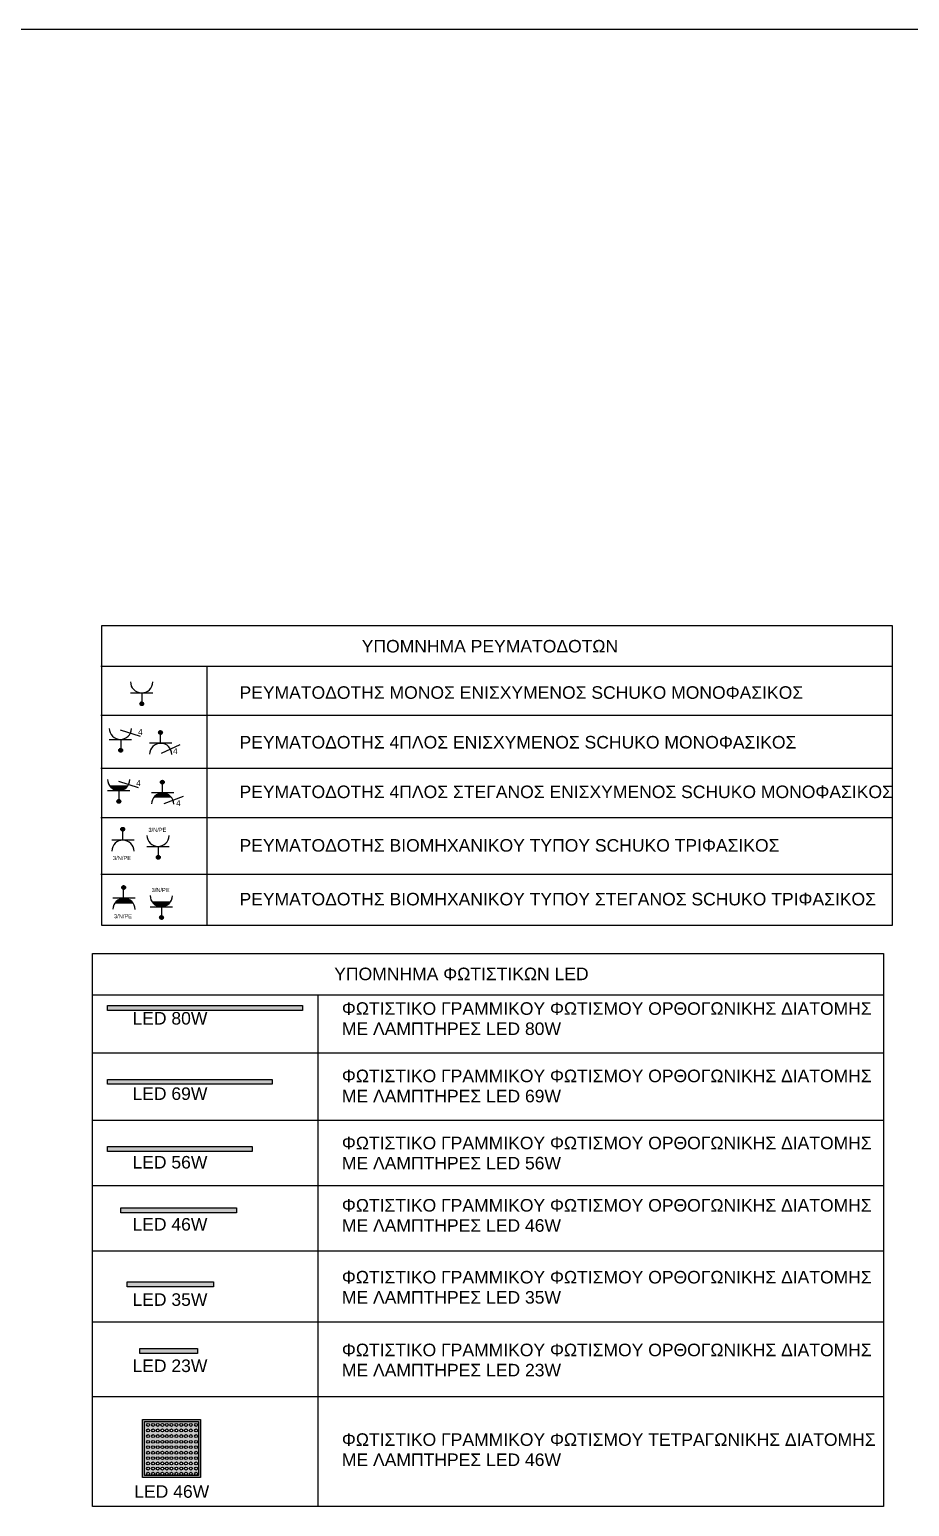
# Model space of a CAD drawing. Header units: metres. Extents: x -11 to 85, y -301 to 135.
# Drawn here: x 54.8 to 63.93, y -100.06 to -84.75 of the extents above; entities that cross this region are included whole.
import ezdxf

# ---------------------------------------------------------------- set-up
doc = ezdxf.new("R2010")
doc.units = ezdxf.units.M
doc.header["$LTSCALE"] = 0.036
for name, color, linetype in [('BORDER', 5, 'Continuous'), ('electext', 20, 'Continuous'), ('hatch color', 252, 'Continuous'), ('HLEK-SYMBOL', 3, 'Continuous'), ('HLEK_FL001_SYMBOLS', 230, 'Continuous'), ('KYKLOFORHTES', 152, 'Continuous'), ('LAYER-ON', 4, 'Continuous')]:
    doc.layers.add(name, color=color, linetype=linetype)
doc.styles.add('COMU-N', font='arial.ttf')
doc.styles.get("Standard").update_dxf_attribs({"font": 'arial.ttf'})

# ---------------------------------------------------------------- blocks, each defined once
blk = doc.blocks.new('art103')
at = {"layer": 'BORDER'}
blk.add_line((20.75, 14.6), (0.25, 14.6), dxfattribs=at)
blk = doc.blocks.new('gJ6_a14')
at = {"linetype": 'Continuous'}
for p, q in [((-0.1176, 0.1119), (0.113, 0.1119)), ((0, 0.1119), (0, 0))]:
    blk.add_line(p, q, dxfattribs=at)
blk.add_arc((-0.0023, 0.2279), 0.1153, 180, 358.95657, dxfattribs=at)
blk = doc.blocks.new('*X1779')
at = {"color": 0}
for p, q in [((15.598, 2.587), (15.737, 2.727)), ((15.598, 2.622), (15.702, 2.727)), ((15.601, 2.607), (15.609, 2.616)), ((15.604, 2.646), (15.605, 2.647)), ((15.605, 2.559), (15.765, 2.719)), ((15.605, 2.577), (15.614, 2.585)), ((15.609, 2.652), (15.618, 2.66)), ((15.611, 2.547), (15.618, 2.554)), ((15.614, 2.621), (15.623, 2.63)), ((15.617, 2.536), (15.789, 2.707)), ((15.618, 2.59), (15.627, 2.599)), ((15.623, 2.665), (15.631, 2.674)), ((15.623, 2.559), (15.631, 2.568)), ((15.627, 2.634), (15.636, 2.643)), ((15.627, 2.528), (15.636, 2.537)), ((15.631, 2.603), (15.64, 2.612)), ((15.633, 2.516), (15.808, 2.691)), ((15.636, 2.678), (15.645, 2.687)), ((15.636, 2.572), (15.645, 2.581)), ((15.64, 2.647), (15.649, 2.656)), ((15.64, 2.541), (15.649, 2.55)), ((15.645, 2.616), (15.654, 2.625)), ((15.645, 2.51), (15.654, 2.519)), ((15.649, 2.691), (15.658, 2.7)), ((15.649, 2.585), (15.658, 2.594)), ((15.653, 2.501), (15.824, 2.672)), ((15.654, 2.66), (15.662, 2.669)), ((15.654, 2.554), (15.662, 2.563)), ((15.658, 2.63), (15.667, 2.638)), ((15.658, 2.523), (15.667, 2.532)), ((15.662, 2.705), (15.671, 2.714)), ((15.662, 2.599), (15.671, 2.607)), ((15.664, 2.494), (15.671, 2.501)), ((15.667, 2.674), (15.676, 2.683)), ((15.667, 2.568), (15.676, 2.577)), ((15.671, 2.643), (15.68, 2.652)), ((15.671, 2.537), (15.68, 2.546)), ((15.676, 2.718), (15.678, 2.721)), ((15.676, 2.489), (15.836, 2.648)), ((15.676, 2.612), (15.685, 2.621)), ((15.676, 2.506), (15.685, 2.515)), ((15.68, 2.687), (15.689, 2.696)), ((15.68, 2.581), (15.689, 2.59)), ((15.685, 2.656), (15.693, 2.665)), ((15.685, 2.55), (15.693, 2.559)), ((15.689, 2.625), (15.698, 2.634)), ((15.689, 2.519), (15.698, 2.528)), ((15.693, 2.7), (15.702, 2.709)), ((15.693, 2.594), (15.702, 2.603)), ((15.693, 2.488), (15.702, 2.497)), ((15.698, 2.669), (15.707, 2.678)), ((15.698, 2.563), (15.707, 2.572)), ((15.702, 2.638), (15.711, 2.647)), ((15.702, 2.532), (15.711, 2.541)), ((15.705, 2.482), (15.843, 2.62)), ((15.707, 2.714), (15.715, 2.722)), ((15.707, 2.607), (15.715, 2.616)), ((15.707, 2.501), (15.715, 2.51)), ((15.711, 2.683), (15.72, 2.691)), ((15.711, 2.577), (15.72, 2.585)), ((15.715, 2.652), (15.724, 2.66)), ((15.715, 2.546), (15.724, 2.554)), ((15.72, 2.727), (15.721, 2.728)), ((15.72, 2.621), (15.729, 2.63)), ((15.72, 2.515), (15.729, 2.523)), ((15.724, 2.696), (15.733, 2.705)), ((15.724, 2.59), (15.733, 2.599)), ((15.724, 2.484), (15.733, 2.493)), ((15.729, 2.665), (15.738, 2.674)), ((15.729, 2.559), (15.738, 2.568)), ((15.733, 2.634), (15.742, 2.643)), ((15.733, 2.528), (15.742, 2.537)), ((15.738, 2.709), (15.746, 2.718)), ((15.738, 2.603), (15.746, 2.612)), ((15.738, 2.497), (15.746, 2.506)), ((15.741, 2.482), (15.842, 2.584)), ((15.742, 2.678), (15.751, 2.687)), ((15.742, 2.572), (15.751, 2.581)), ((15.746, 2.647), (15.755, 2.656)), ((15.746, 2.541), (15.755, 2.55)), ((15.751, 2.722), (15.752, 2.724)), ((15.751, 2.616), (15.76, 2.625)), ((15.751, 2.51), (15.76, 2.519)), ((15.755, 2.691), (15.764, 2.7)), ((15.755, 2.585), (15.764, 2.594)), ((15.76, 2.66), (15.768, 2.669)), ((15.76, 2.554), (15.768, 2.563)), ((15.764, 2.63), (15.773, 2.638)), ((15.764, 2.523), (15.773, 2.532)), ((15.768, 2.705), (15.777, 2.714)), ((15.768, 2.599), (15.777, 2.607)), ((15.768, 2.493), (15.777, 2.501)), ((15.773, 2.674), (15.782, 2.683)), ((15.773, 2.568), (15.782, 2.577)), ((15.777, 2.643), (15.786, 2.652)), ((15.777, 2.537), (15.786, 2.546)), ((15.782, 2.612), (15.791, 2.621)), ((15.782, 2.506), (15.791, 2.515)), ((15.786, 2.687), (15.795, 2.696)), ((15.786, 2.581), (15.795, 2.59)), ((15.791, 2.656), (15.799, 2.665)), ((15.791, 2.55), (15.799, 2.559)), ((15.795, 2.625), (15.804, 2.634)), ((15.795, 2.519), (15.804, 2.528)), ((15.799, 2.594), (15.808, 2.603)), ((15.804, 2.669), (15.813, 2.678)), ((15.804, 2.563), (15.813, 2.572)), ((15.808, 2.638), (15.817, 2.647)), ((15.808, 2.532), (15.817, 2.541)), ((15.813, 2.607), (15.822, 2.616)), ((15.817, 2.577), (15.826, 2.585)), ((15.822, 2.652), (15.83, 2.66)), ((15.822, 2.546), (15.83, 2.554)), ((15.826, 2.621), (15.835, 2.63)), ((15.83, 2.59), (15.839, 2.599)), ((15.835, 2.559), (15.835, 2.56)), ((15.839, 2.634), (15.84, 2.635)), ((15.844, 2.603), (15.844, 2.603))]:
    blk.add_line(p, q, dxfattribs=at)
blk = doc.blocks.new('GJ6_A78')
at = {"layer": 'HLEK-SYMBOL', "color": 0, "linetype": 'Continuous'}
blk.add_circle((0, 0), 0.0989, dxfattribs=at)
at = {"layer": 'HLEK-SYMBOL', "color": 0, "xscale": 0.8, "yscale": 0.8, "zscale": 0.8}
blk.add_blockref('*X1779', (-12.576, -2.084), dxfattribs=at)
blk = doc.blocks.new('priza')
at = {"layer": 'HLEK_FL001_SYMBOLS', "rotation": 180}
blk.add_blockref('gJ6_a14', (87.4, -100.495), dxfattribs=at)
at = {"layer": 'HLEK_FL001_SYMBOLS', "xscale": 0.1951472641207488, "yscale": 0.1951472641207488, "zscale": 0.1951472641207488}
blk.add_blockref('GJ6_A78', (87.4, -100.495), dxfattribs=at)
blk = doc.blocks.new('priza tetrapli')
at = {"layer": 'HLEK_FL001_SYMBOLS', "ltscale": 5}
blk.add_line((444.126, -18.901), (444.331, -18.966), dxfattribs=at)
at = {"layer": 'HLEK_FL001_SYMBOLS', "rotation": 180}
blk.add_blockref('priza', (531.53, -119.607), dxfattribs=at)
at = {"layer": 'HLEK_FL001_SYMBOLS', "ltscale": 5}
blk.add_text('4', height=0.06, dxfattribs=at).set_placement((444.31, -18.952))
blk = doc.blocks.new('priza tetrapli stegani')
at = {"layer": 'HLEK_FL001_SYMBOLS', "ltscale": 5}
h = blk.add_hatch(color=256, dxfattribs=at)
h.dxf.hatch_style = 1
h.paths.add_polyline_path([(443.2, -18.99, 0.523538), (443.39, -18.99)])
for p, q in [((443.294, -18.941), (443.499, -19.007)), ((443.2, -18.99), (443.39, -18.99))]:
    blk.add_line(p, q, dxfattribs=at)
at = {"layer": 'HLEK_FL001_SYMBOLS', "rotation": 180}
blk.add_blockref('priza', (530.697, -119.647), dxfattribs=at)
at = {"layer": 'HLEK_FL001_SYMBOLS', "ltscale": 5}
blk.add_text('4', height=0.06, dxfattribs=at).set_placement((443.477, -18.992))
blk = doc.blocks.new('priza biomixaniki')
at = {"layer": 'HLEK_FL001_SYMBOLS', "ltscale": 5}
h = blk.add_hatch(color=256, dxfattribs=at)
h.dxf.hatch_style = 1
h.paths.add_polyline_path([(443.2, -18.353, 0.523538), (443.39, -18.353)])
blk.add_line((443.2, -18.353), (443.39, -18.353), dxfattribs=at)
at = {"layer": 'HLEK_FL001_SYMBOLS', "rotation": 180}
blk.add_blockref('priza', (530.697, -119.011), dxfattribs=at)
at = {"layer": 'HLEK_FL001_SYMBOLS', "ltscale": 5}
blk.add_text('3/N/PE', height=0.042, dxfattribs=at).set_placement((443.195, -18.252))
blk = doc.blocks.new('tetrapli priza')
at = {"layer": 'HLEK_FL001_SYMBOLS', "ltscale": 5}
blk.add_line((479.644, -48.267), (479.839, -48.177), dxfattribs=at)
at = {"layer": 'HLEK_FL001_SYMBOLS'}
blk.add_blockref('priza', (392.234, 52.442), dxfattribs=at)
at = {"layer": 'HLEK_FL001_SYMBOLS', "ltscale": 5}
blk.add_text('4', height=0.06, dxfattribs=at).set_placement((479.764, -48.277))
blk = doc.blocks.new('tetrapli priza stegani')
at = {"layer": 'HLEK_FL001_SYMBOLS', "ltscale": 5}
h = blk.add_hatch(color=256, dxfattribs=at)
h.dxf.hatch_style = 1
h.paths.add_polyline_path([(477.948, -47.453, 0.523538), (477.759, -47.453)])
blk.add_line((477.87, -47.511), (478.071, -47.435), dxfattribs=at)
at = {"layer": 'HLEK_FL001_SYMBOLS'}
blk.add_blockref('priza', (390.451, 53.204), dxfattribs=at)
at = {"layer": 'HLEK_FL001_SYMBOLS', "ltscale": 5}
blk.add_text('4', height=0.06, dxfattribs=at).set_placement((477.994, -47.538))
blk = doc.blocks.new('biomixaniki priza')
at = {"layer": 'HLEK_FL001_SYMBOLS', "ltscale": 5}
h = blk.add_hatch(color=256, dxfattribs=at)
h.dxf.hatch_style = 1
h.paths.add_polyline_path([(461.251, -43.38, 0.523538), (461.061, -43.38)])
blk.add_line((461.251, -43.38), (461.061, -43.38), dxfattribs=at)
at = {"layer": 'HLEK_FL001_SYMBOLS'}
blk.add_blockref('priza', (373.754, 57.277), dxfattribs=at)
at = {"layer": 'HLEK_FL001_SYMBOLS', "ltscale": 5}
blk.add_text('3/N/PE', height=0.042, dxfattribs=at).set_placement((461.054, -43.537))
blk = doc.blocks.new('priza 1 biomizaniki')
at = {"layer": 'HLEK_FL001_SYMBOLS', "rotation": 180}
blk.add_blockref('priza', (552.431, -76.45), dxfattribs=at)
at = {"layer": 'HLEK_FL001_SYMBOLS', "ltscale": 5}
blk.add_text('3/N/PE', height=0.042, dxfattribs=at).set_placement((464.929, 24.309))
blk = doc.blocks.new('biomixaniki priza 1')
at = {"layer": 'HLEK_FL001_SYMBOLS'}
blk.add_blockref('priza', (376.919, 124.932), dxfattribs=at)
at = {"layer": 'HLEK_FL001_SYMBOLS', "ltscale": 5}
blk.add_text('3/N/PE', height=0.042, dxfattribs=at).set_placement((464.219, 24.118))
blk = doc.blocks.new('lampes fthorismou 150')
at = {"layer": 'hatch color'}
blk.add_hatch(color=181, dxfattribs=at).paths.add_polyline_path([(5.487, 4.642), (5.487, 4.692), (6.987, 4.692), (6.987, 4.642)])
at = {"layer": 'HLEK_FL001_SYMBOLS'}
blk.add_lwpolyline([(5.487, 4.642), (5.487, 4.692), (6.987, 4.692), (6.987, 4.642)], close=True, dxfattribs=at)
blk = doc.blocks.new('lampes fthorismou 120')
at = {"layer": 'hatch color'}
blk.add_hatch(color=181, dxfattribs=at).paths.add_polyline_path([(84.181, -99.264), (84.181, -99.214), (85.381, -99.214), (85.381, -99.264)])
at = {"layer": 'HLEK_FL001_SYMBOLS'}
blk.add_lwpolyline([(84.181, -99.264), (84.181, -99.214), (85.381, -99.214), (85.381, -99.264)], close=True, dxfattribs=at)
blk = doc.blocks.new('led 23W')
at = {"layer": 'hatch color'}
blk.add_hatch(color=181, dxfattribs=at).paths.add_polyline_path([(101.239, -6.773), (101.239, -6.723), (101.838, -6.723), (101.838, -6.773)])
at = {"layer": 'HLEK_FL001_SYMBOLS'}
blk.add_lwpolyline([(101.239, -6.773), (101.239, -6.723), (101.838, -6.723), (101.838, -6.773)], close=True, dxfattribs=at)
blk = doc.blocks.new('led 69W')
at = {"layer": 'hatch color'}
blk.add_hatch(color=181, dxfattribs=at).paths.add_polyline_path([(102.808, -3.636), (102.808, -3.686), (101.101, -3.686), (101.101, -3.636)])
at = {"layer": 'HLEK_FL001_SYMBOLS'}
blk.add_lwpolyline([(102.808, -3.636), (102.808, -3.686), (101.101, -3.686), (101.101, -3.636)], close=True, dxfattribs=at)
blk = doc.blocks.new('led 80W')
at = {"layer": 'hatch color'}
blk.add_hatch(color=181, dxfattribs=at).paths.add_polyline_path([(103.124, -2.587), (103.124, -2.637), (101.101, -2.637), (101.101, -2.587)])
at = {"layer": 'HLEK_FL001_SYMBOLS'}
blk.add_lwpolyline([(103.124, -2.587), (103.124, -2.637), (101.101, -2.637), (101.101, -2.587)], close=True, dxfattribs=at)
blk = doc.blocks.new('led 46W tetragono')
at = {"layer": 'HLEK_FL001_SYMBOLS'}
h = blk.add_hatch(color=256, dxfattribs=at)
h.dxf.hatch_style = 1
h.paths.add_polyline_path([(104.728, -8.122), (104.728, -8.722), (105.328, -8.722), (105.328, -8.122)])
h.paths.add_polyline_path([(105.308, -8.142), (105.308, -8.702), (104.748, -8.702), (104.748, -8.142)], flags=16)
h.paths.add_polyline_path([(104.949, -8.177, -1), (104.919, -8.177, -1)], flags=0)
h.paths.add_polyline_path([(104.995, -8.177, -1), (104.965, -8.177, -1)], flags=0)
h.paths.add_polyline_path([(104.901, -8.177, -1), (104.871, -8.177, -1)], flags=0)
h.paths.add_polyline_path([(105.043, -8.177, -1), (105.013, -8.177, -1)], flags=0)
h.paths.add_polyline_path([(104.949, -8.234, -1), (104.919, -8.234, -1)], flags=0)
h.paths.add_polyline_path([(104.995, -8.234, -1), (104.965, -8.234, -1)], flags=0)
h.paths.add_polyline_path([(104.901, -8.234, -1), (104.871, -8.234, -1)], flags=0)
h.paths.add_polyline_path([(104.853, -8.177, -1), (104.823, -8.177, -1)], flags=0)
h.paths.add_polyline_path([(105.043, -8.234, -1), (105.013, -8.234, -1)], flags=0)
h.paths.add_polyline_path([(105.095, -8.177, -1), (105.065, -8.177, -1)], flags=0)
h.paths.add_polyline_path([(104.853, -8.234, -1), (104.823, -8.234, -1)], flags=0)
h.paths.add_polyline_path([(105.095, -8.234, -1), (105.065, -8.234, -1)], flags=0)
h.paths.add_polyline_path([(104.949, -8.293, -1), (104.919, -8.293, -1)], flags=0)
h.paths.add_polyline_path([(104.995, -8.293, -1), (104.965, -8.293, -1)], flags=0)
h.paths.add_polyline_path([(104.801, -8.177, -1), (104.771, -8.177, -1)], flags=0)
h.paths.add_polyline_path([(104.901, -8.293, -1), (104.871, -8.293, -1)], flags=0)
h.paths.add_polyline_path([(105.043, -8.293, -1), (105.013, -8.293, -1)], flags=0)
h.paths.add_polyline_path([(105.145, -8.177, -1), (105.115, -8.177, -1)], flags=0)
h.paths.add_polyline_path([(104.801, -8.234, -1), (104.771, -8.234, -1)], flags=0)
h.paths.add_polyline_path([(104.853, -8.293, -1), (104.823, -8.293, -1)], flags=0)
h.paths.add_polyline_path([(105.145, -8.234, -1), (105.115, -8.234, -1)], flags=0)
h.paths.add_polyline_path([(105.095, -8.293, -1), (105.065, -8.293, -1)], flags=0)
h.paths.add_polyline_path([(104.949, -8.352, -1), (104.919, -8.352, -1)], flags=0)
h.paths.add_polyline_path([(104.995, -8.352, -1), (104.965, -8.352, -1)], flags=0)
h.paths.add_polyline_path([(105.194, -8.177, -1), (105.164, -8.177, -1)], flags=0)
h.paths.add_polyline_path([(104.901, -8.352, -1), (104.871, -8.352, -1)], flags=0)
h.paths.add_polyline_path([(105.043, -8.352, -1), (105.013, -8.352, -1)], flags=0)
h.paths.add_polyline_path([(104.801, -8.293, -1), (104.771, -8.293, -1)], flags=0)
h.paths.add_polyline_path([(105.145, -8.293, -1), (105.115, -8.293, -1)], flags=0)
h.paths.add_polyline_path([(105.194, -8.234, -1), (105.164, -8.234, -1)], flags=0)
h.paths.add_polyline_path([(104.853, -8.352, -1), (104.823, -8.352, -1)], flags=0)
h.paths.add_polyline_path([(105.095, -8.352, -1), (105.065, -8.352, -1)], flags=0)
h.paths.add_polyline_path([(105.194, -8.293, -1), (105.164, -8.293, -1)], flags=0)
h.paths.add_polyline_path([(105.244, -8.177, -1), (105.214, -8.177, -1)], flags=0)
h.paths.add_polyline_path([(104.801, -8.352, -1), (104.771, -8.352, -1)], flags=0)
h.paths.add_polyline_path([(104.949, -8.408, -1), (104.919, -8.408, -1)], flags=0)
h.paths.add_polyline_path([(104.995, -8.408, -1), (104.965, -8.408, -1)], flags=0)
h.paths.add_polyline_path([(105.145, -8.352, -1), (105.115, -8.352, -1)], flags=0)
h.paths.add_polyline_path([(104.901, -8.408, -1), (104.871, -8.408, -1)], flags=0)
h.paths.add_polyline_path([(105.043, -8.408, -1), (105.013, -8.408, -1)], flags=0)
h.paths.add_polyline_path([(105.244, -8.234, -1), (105.214, -8.234, -1)], flags=0)
h.paths.add_polyline_path([(104.853, -8.408, -1), (104.823, -8.408, -1)], flags=0)
h.paths.add_polyline_path([(105.095, -8.408, -1), (105.065, -8.408, -1)], flags=0)
h.paths.add_polyline_path([(105.194, -8.352, -1), (105.164, -8.352, -1)], flags=0)
h.paths.add_polyline_path([(105.244, -8.293, -1), (105.214, -8.293, -1)], flags=0)
h.paths.add_polyline_path([(104.801, -8.408, -1), (104.771, -8.408, -1)], flags=0)
h.paths.add_polyline_path([(105.145, -8.408, -1), (105.115, -8.408, -1)], flags=0)
h.paths.add_polyline_path([(105.299, -8.177, -1), (105.269, -8.177, -1)], flags=0)
h.paths.add_polyline_path([(104.949, -8.465, -1), (104.919, -8.465, -1)], flags=0)
h.paths.add_polyline_path([(104.995, -8.465, -1), (104.965, -8.465, -1)], flags=0)
h.paths.add_polyline_path([(104.901, -8.465, -1), (104.871, -8.465, -1)], flags=0)
h.paths.add_polyline_path([(105.043, -8.465, -1), (105.013, -8.465, -1)], flags=0)
h.paths.add_polyline_path([(105.299, -8.234, -1), (105.269, -8.234, -1)], flags=0)
h.paths.add_polyline_path([(105.244, -8.352, -1), (105.214, -8.352, -1)], flags=0)
h.paths.add_polyline_path([(104.853, -8.465, -1), (104.823, -8.465, -1)], flags=0)
h.paths.add_polyline_path([(105.194, -8.408, -1), (105.164, -8.408, -1)], flags=0)
h.paths.add_polyline_path([(105.095, -8.465, -1), (105.065, -8.465, -1)], flags=0)
h.paths.add_polyline_path([(105.299, -8.293, -1), (105.269, -8.293, -1)], flags=0)
h.paths.add_polyline_path([(104.801, -8.465, -1), (104.771, -8.465, -1)], flags=0)
h.paths.add_polyline_path([(105.145, -8.465, -1), (105.115, -8.465, -1)], flags=0)
h.paths.add_polyline_path([(105.244, -8.408, -1), (105.214, -8.408, -1)], flags=0)
h.paths.add_polyline_path([(104.949, -8.522, -1), (104.919, -8.522, -1)], flags=0)
h.paths.add_polyline_path([(104.995, -8.522, -1), (104.965, -8.522, -1)], flags=0)
h.paths.add_polyline_path([(105.299, -8.352, -1), (105.269, -8.352, -1)], flags=0)
h.paths.add_polyline_path([(104.901, -8.522, -1), (104.871, -8.522, -1)], flags=0)
h.paths.add_polyline_path([(105.043, -8.522, -1), (105.013, -8.522, -1)], flags=0)
h.paths.add_polyline_path([(105.194, -8.465, -1), (105.164, -8.465, -1)], flags=0)
h.paths.add_polyline_path([(104.853, -8.522, -1), (104.823, -8.522, -1)], flags=0)
h.paths.add_polyline_path([(105.095, -8.522, -1), (105.065, -8.522, -1)], flags=0)
h.paths.add_polyline_path([(104.801, -8.522, -1), (104.771, -8.522, -1)], flags=0)
h.paths.add_polyline_path([(105.145, -8.522, -1), (105.115, -8.522, -1)], flags=0)
h.paths.add_polyline_path([(105.299, -8.408, -1), (105.269, -8.408, -1)], flags=0)
h.paths.add_polyline_path([(105.244, -8.465, -1), (105.214, -8.465, -1)], flags=0)
h.paths.add_polyline_path([(104.949, -8.576, -1), (104.919, -8.576, -1)], flags=0)
h.paths.add_polyline_path([(104.995, -8.576, -1), (104.965, -8.576, -1)], flags=0)
h.paths.add_polyline_path([(105.194, -8.522, -1), (105.164, -8.522, -1)], flags=0)
h.paths.add_polyline_path([(104.901, -8.576, -1), (104.871, -8.576, -1)], flags=0)
h.paths.add_polyline_path([(105.043, -8.576, -1), (105.013, -8.576, -1)], flags=0)
h.paths.add_polyline_path([(104.853, -8.576, -1), (104.823, -8.576, -1)], flags=0)
h.paths.add_polyline_path([(105.095, -8.576, -1), (105.065, -8.576, -1)], flags=0)
h.paths.add_polyline_path([(105.299, -8.465, -1), (105.269, -8.465, -1)], flags=0)
h.paths.add_polyline_path([(104.801, -8.576, -1), (104.771, -8.576, -1)], flags=0)
h.paths.add_polyline_path([(105.244, -8.522, -1), (105.214, -8.522, -1)], flags=0)
h.paths.add_polyline_path([(105.145, -8.576, -1), (105.115, -8.576, -1)], flags=0)
h.paths.add_polyline_path([(105.194, -8.576, -1), (105.164, -8.576, -1)], flags=0)
h.paths.add_polyline_path([(104.949, -8.63, -1), (104.919, -8.63, -1)], flags=0)
h.paths.add_polyline_path([(104.995, -8.63, -1), (104.965, -8.63, -1)], flags=0)
h.paths.add_polyline_path([(104.901, -8.63, -1), (104.871, -8.63, -1)], flags=0)
h.paths.add_polyline_path([(105.043, -8.63, -1), (105.013, -8.63, -1)], flags=0)
h.paths.add_polyline_path([(105.299, -8.522, -1), (105.269, -8.522, -1)], flags=0)
h.paths.add_polyline_path([(104.853, -8.63, -1), (104.823, -8.63, -1)], flags=0)
h.paths.add_polyline_path([(105.095, -8.63, -1), (105.065, -8.63, -1)], flags=0)
h.paths.add_polyline_path([(105.244, -8.576, -1), (105.214, -8.576, -1)], flags=0)
h.paths.add_polyline_path([(104.801, -8.63, -1), (104.771, -8.63, -1)], flags=0)
h.paths.add_polyline_path([(105.145, -8.63, -1), (105.115, -8.63, -1)], flags=0)
h.paths.add_polyline_path([(105.194, -8.63, -1), (105.164, -8.63, -1)], flags=0)
h.paths.add_polyline_path([(104.949, -8.683, -1), (104.919, -8.683, -1)], flags=0)
h.paths.add_polyline_path([(104.995, -8.683, -1), (104.965, -8.683, -1)], flags=0)
h.paths.add_polyline_path([(105.299, -8.576, -1), (105.269, -8.576, -1)], flags=0)
h.paths.add_polyline_path([(104.901, -8.683, -1), (104.871, -8.683, -1)], flags=0)
h.paths.add_polyline_path([(105.043, -8.683, -1), (105.013, -8.683, -1)], flags=0)
h.paths.add_polyline_path([(104.853, -8.683, -1), (104.823, -8.683, -1)], flags=0)
h.paths.add_polyline_path([(105.095, -8.683, -1), (105.065, -8.683, -1)], flags=0)
h.paths.add_polyline_path([(105.244, -8.63, -1), (105.214, -8.63, -1)], flags=0)
h.paths.add_polyline_path([(104.801, -8.683, -1), (104.771, -8.683, -1)], flags=0)
h.paths.add_polyline_path([(105.145, -8.683, -1), (105.115, -8.683, -1)], flags=0)
h.paths.add_polyline_path([(105.194, -8.683, -1), (105.164, -8.683, -1)], flags=0)
h.paths.add_polyline_path([(105.299, -8.63, -1), (105.269, -8.63, -1)], flags=0)
h.paths.add_polyline_path([(105.244, -8.683, -1), (105.214, -8.683, -1)], flags=0)
h.paths.add_polyline_path([(105.299, -8.683, -1), (105.269, -8.683, -1)], flags=0)
h = blk.add_hatch(color=181, dxfattribs=at)
h.dxf.hatch_style = 1
h.paths.add_polyline_path([(104.748, -8.142), (104.748, -8.702), (105.308, -8.702), (105.308, -8.142)])
h.paths.add_polyline_path([(104.995, -8.352, -1), (104.965, -8.352, -1)], flags=16)
h.paths.add_polyline_path([(105.043, -8.352, -1), (105.013, -8.352, -1)], flags=16)
h.paths.add_polyline_path([(104.965, -8.293, -1), (104.995, -8.293, -1)], flags=16)
h.paths.add_polyline_path([(105.013, -8.293, -1), (105.043, -8.293, -1)], flags=16)
h.paths.add_polyline_path([(104.949, -8.352, -1), (104.919, -8.352, -1)], flags=16)
h.paths.add_polyline_path([(104.919, -8.293, -1), (104.949, -8.293, -1)], flags=16)
h.paths.add_polyline_path([(105.095, -8.352, -1), (105.065, -8.352, -1)], flags=16)
h.paths.add_polyline_path([(105.065, -8.293, -1), (105.095, -8.293, -1)], flags=16)
h.paths.add_polyline_path([(104.995, -8.408, -1), (104.965, -8.408, -1)], flags=16)
h.paths.add_polyline_path([(105.043, -8.408, -1), (105.013, -8.408, -1)], flags=16)
h.paths.add_polyline_path([(104.965, -8.234, -1), (104.995, -8.234, -1)], flags=16)
h.paths.add_polyline_path([(105.013, -8.234, -1), (105.043, -8.234, -1)], flags=16)
h.paths.add_polyline_path([(104.949, -8.408, -1), (104.919, -8.408, -1)], flags=16)
h.paths.add_polyline_path([(105.095, -8.408, -1), (105.065, -8.408, -1)], flags=16)
h.paths.add_polyline_path([(104.919, -8.234, -1), (104.949, -8.234, -1)], flags=16)
h.paths.add_polyline_path([(105.065, -8.234, -1), (105.095, -8.234, -1)], flags=16)
h.paths.add_polyline_path([(104.901, -8.352, -1), (104.871, -8.352, -1)], flags=16)
h.paths.add_polyline_path([(104.871, -8.293, -1), (104.901, -8.293, -1)], flags=16)
h.paths.add_polyline_path([(105.145, -8.352, -1), (105.115, -8.352, -1)], flags=16)
h.paths.add_polyline_path([(105.115, -8.293, -1), (105.145, -8.293, -1)], flags=16)
h.paths.add_polyline_path([(104.995, -8.465, -1), (104.965, -8.465, -1)], flags=16)
h.paths.add_polyline_path([(105.043, -8.465, -1), (105.013, -8.465, -1)], flags=16)
h.paths.add_polyline_path([(104.901, -8.408, -1), (104.871, -8.408, -1)], flags=16)
h.paths.add_polyline_path([(104.871, -8.234, -1), (104.901, -8.234, -1)], flags=16)
h.paths.add_polyline_path([(104.965, -8.177, -1), (104.995, -8.177, -1)], flags=16)
h.paths.add_polyline_path([(105.013, -8.177, -1), (105.043, -8.177, -1)], flags=16)
h.paths.add_polyline_path([(105.145, -8.408, -1), (105.115, -8.408, -1)], flags=16)
h.paths.add_polyline_path([(104.949, -8.465, -1), (104.919, -8.465, -1)], flags=16)
h.paths.add_polyline_path([(105.115, -8.234, -1), (105.145, -8.234, -1)], flags=16)
h.paths.add_polyline_path([(105.095, -8.465, -1), (105.065, -8.465, -1)], flags=16)
h.paths.add_polyline_path([(104.919, -8.177, -1), (104.949, -8.177, -1)], flags=16)
h.paths.add_polyline_path([(105.065, -8.177, -1), (105.095, -8.177, -1)], flags=16)
h.paths.add_polyline_path([(104.853, -8.352, -1), (104.823, -8.352, -1)], flags=16)
h.paths.add_polyline_path([(104.823, -8.293, -1), (104.853, -8.293, -1)], flags=16)
h.paths.add_polyline_path([(105.194, -8.352, -1), (105.164, -8.352, -1)], flags=16)
h.paths.add_polyline_path([(105.164, -8.293, -1), (105.194, -8.293, -1)], flags=16)
h.paths.add_polyline_path([(104.901, -8.465, -1), (104.871, -8.465, -1)], flags=16)
h.paths.add_polyline_path([(104.853, -8.408, -1), (104.823, -8.408, -1)], flags=16)
h.paths.add_polyline_path([(105.145, -8.465, -1), (105.115, -8.465, -1)], flags=16)
h.paths.add_polyline_path([(104.871, -8.177, -1), (104.901, -8.177, -1)], flags=16)
h.paths.add_polyline_path([(104.823, -8.234, -1), (104.853, -8.234, -1)], flags=16)
h.paths.add_polyline_path([(105.194, -8.408, -1), (105.164, -8.408, -1)], flags=16)
h.paths.add_polyline_path([(105.115, -8.177, -1), (105.145, -8.177, -1)], flags=16)
h.paths.add_polyline_path([(104.995, -8.522, -1), (104.965, -8.522, -1)], flags=16)
h.paths.add_polyline_path([(105.043, -8.522, -1), (105.013, -8.522, -1)], flags=16)
h.paths.add_polyline_path([(105.164, -8.234, -1), (105.194, -8.234, -1)], flags=16)
h.paths.add_polyline_path([(104.949, -8.522, -1), (104.919, -8.522, -1)], flags=16)
h.paths.add_polyline_path([(105.095, -8.522, -1), (105.065, -8.522, -1)], flags=16)
h.paths.add_polyline_path([(104.853, -8.465, -1), (104.823, -8.465, -1)], flags=16)
h.paths.add_polyline_path([(104.801, -8.352, -1), (104.771, -8.352, -1)], flags=16)
h.paths.add_polyline_path([(104.771, -8.293, -1), (104.801, -8.293, -1)], flags=16)
h.paths.add_polyline_path([(104.823, -8.177, -1), (104.853, -8.177, -1)], flags=16)
h.paths.add_polyline_path([(105.194, -8.465, -1), (105.164, -8.465, -1)], flags=16)
h.paths.add_polyline_path([(105.244, -8.352, -1), (105.214, -8.352, -1)], flags=16)
h.paths.add_polyline_path([(104.901, -8.522, -1), (104.871, -8.522, -1)], flags=16)
h.paths.add_polyline_path([(105.214, -8.293, -1), (105.244, -8.293, -1)], flags=16)
h.paths.add_polyline_path([(105.164, -8.177, -1), (105.194, -8.177, -1)], flags=16)
h.paths.add_polyline_path([(104.801, -8.408, -1), (104.771, -8.408, -1)], flags=16)
h.paths.add_polyline_path([(105.145, -8.522, -1), (105.115, -8.522, -1)], flags=16)
h.paths.add_polyline_path([(104.771, -8.234, -1), (104.801, -8.234, -1)], flags=16)
h.paths.add_polyline_path([(105.244, -8.408, -1), (105.214, -8.408, -1)], flags=16)
h.paths.add_polyline_path([(105.214, -8.234, -1), (105.244, -8.234, -1)], flags=16)
h.paths.add_polyline_path([(104.995, -8.576, -1), (104.965, -8.576, -1)], flags=16)
h.paths.add_polyline_path([(105.043, -8.576, -1), (105.013, -8.576, -1)], flags=16)
h.paths.add_polyline_path([(104.853, -8.522, -1), (104.823, -8.522, -1)], flags=16)
h.paths.add_polyline_path([(104.801, -8.465, -1), (104.771, -8.465, -1)], flags=16)
h.paths.add_polyline_path([(104.949, -8.576, -1), (104.919, -8.576, -1)], flags=16)
h.paths.add_polyline_path([(105.095, -8.576, -1), (105.065, -8.576, -1)], flags=16)
h.paths.add_polyline_path([(105.194, -8.522, -1), (105.164, -8.522, -1)], flags=16)
h.paths.add_polyline_path([(104.771, -8.177, -1), (104.801, -8.177, -1)], flags=16)
h.paths.add_polyline_path([(105.244, -8.465, -1), (105.214, -8.465, -1)], flags=16)
h.paths.add_polyline_path([(105.214, -8.177, -1), (105.244, -8.177, -1)], flags=16)
h.paths.add_polyline_path([(104.901, -8.576, -1), (104.871, -8.576, -1)], flags=16)
h.paths.add_polyline_path([(105.145, -8.576, -1), (105.115, -8.576, -1)], flags=16)
h.paths.add_polyline_path([(105.299, -8.352, -1), (105.269, -8.352, -1)], flags=16)
h.paths.add_polyline_path([(105.269, -8.293, -1), (105.299, -8.293, -1)], flags=16)
h.paths.add_polyline_path([(105.299, -8.408, -1), (105.269, -8.408, -1)], flags=16)
h.paths.add_polyline_path([(104.801, -8.522, -1), (104.771, -8.522, -1)], flags=16)
h.paths.add_polyline_path([(105.269, -8.234, -1), (105.299, -8.234, -1)], flags=16)
h.paths.add_polyline_path([(105.244, -8.522, -1), (105.214, -8.522, -1)], flags=16)
h.paths.add_polyline_path([(104.853, -8.576, -1), (104.823, -8.576, -1)], flags=16)
h.paths.add_polyline_path([(104.995, -8.63, -1), (104.965, -8.63, -1)], flags=16)
h.paths.add_polyline_path([(105.194, -8.576, -1), (105.164, -8.576, -1)], flags=16)
h.paths.add_polyline_path([(105.043, -8.63, -1), (105.013, -8.63, -1)], flags=16)
h.paths.add_polyline_path([(104.949, -8.63, -1), (104.919, -8.63, -1)], flags=16)
h.paths.add_polyline_path([(105.299, -8.465, -1), (105.269, -8.465, -1)], flags=16)
h.paths.add_polyline_path([(105.095, -8.63, -1), (105.065, -8.63, -1)], flags=16)
h.paths.add_polyline_path([(105.269, -8.177, -1), (105.299, -8.177, -1)], flags=16)
h.paths.add_polyline_path([(104.901, -8.63, -1), (104.871, -8.63, -1)], flags=16)
h.paths.add_polyline_path([(105.145, -8.63, -1), (105.115, -8.63, -1)], flags=16)
h.paths.add_polyline_path([(104.801, -8.576, -1), (104.771, -8.576, -1)], flags=16)
h.paths.add_polyline_path([(105.244, -8.576, -1), (105.214, -8.576, -1)], flags=16)
h.paths.add_polyline_path([(105.299, -8.522, -1), (105.269, -8.522, -1)], flags=16)
h.paths.add_polyline_path([(104.853, -8.63, -1), (104.823, -8.63, -1)], flags=16)
h.paths.add_polyline_path([(105.194, -8.63, -1), (105.164, -8.63, -1)], flags=16)
h.paths.add_polyline_path([(104.995, -8.683, -1), (104.965, -8.683, -1)], flags=16)
h.paths.add_polyline_path([(105.043, -8.683, -1), (105.013, -8.683, -1)], flags=16)
h.paths.add_polyline_path([(104.949, -8.683, -1), (104.919, -8.683, -1)], flags=16)
h.paths.add_polyline_path([(105.095, -8.683, -1), (105.065, -8.683, -1)], flags=16)
h.paths.add_polyline_path([(104.801, -8.63, -1), (104.771, -8.63, -1)], flags=16)
h.paths.add_polyline_path([(104.901, -8.683, -1), (104.871, -8.683, -1)], flags=16)
h.paths.add_polyline_path([(105.299, -8.576, -1), (105.269, -8.576, -1)], flags=16)
h.paths.add_polyline_path([(105.145, -8.683, -1), (105.115, -8.683, -1)], flags=16)
h.paths.add_polyline_path([(105.244, -8.63, -1), (105.214, -8.63, -1)], flags=16)
h.paths.add_polyline_path([(104.853, -8.683, -1), (104.823, -8.683, -1)], flags=16)
h.paths.add_polyline_path([(105.194, -8.683, -1), (105.164, -8.683, -1)], flags=16)
h.paths.add_polyline_path([(105.299, -8.63, -1), (105.269, -8.63, -1)], flags=16)
h.paths.add_polyline_path([(104.801, -8.683, -1), (104.771, -8.683, -1)], flags=16)
h.paths.add_polyline_path([(105.244, -8.683, -1), (105.214, -8.683, -1)], flags=16)
h.paths.add_polyline_path([(105.299, -8.683, -1), (105.269, -8.683, -1)], flags=16)
for points in [[(104.728, -8.122), (105.328, -8.122), (105.328, -8.722), (104.728, -8.722)], [(104.748, -8.142), (105.308, -8.142), (105.308, -8.702), (104.748, -8.702)]]:
    blk.add_lwpolyline(points, close=True, dxfattribs=at)
for centre in [(104.786, -8.177), (104.786, -8.234), (104.838, -8.177), (104.838, -8.234), (104.886, -8.177), (104.886, -8.234), (104.934, -8.177), (104.934, -8.234), (104.98, -8.177), (104.98, -8.234), (105.028, -8.177), (105.028, -8.234), (105.08, -8.177), (105.08, -8.234), (105.13, -8.177), (105.13, -8.234), (105.179, -8.177), (105.179, -8.234), (105.229, -8.177), (105.229, -8.234), (105.284, -8.177), (105.284, -8.234), (104.786, -8.293), (104.786, -8.352), (104.786, -8.408), (104.838, -8.293), (104.838, -8.352), (104.838, -8.408), (104.886, -8.293), (104.886, -8.352), (104.886, -8.408), (104.934, -8.293), (104.934, -8.352), (104.934, -8.408), (104.98, -8.293), (104.98, -8.352), (104.98, -8.408), (105.028, -8.293), (105.028, -8.352), (105.028, -8.408), (105.08, -8.293), (105.08, -8.352), (105.08, -8.408), (105.13, -8.293), (105.13, -8.352), (105.13, -8.408), (105.179, -8.293), (105.179, -8.352), (105.179, -8.408), (105.229, -8.293), (105.229, -8.352), (105.229, -8.408), (105.284, -8.293), (105.284, -8.352), (105.284, -8.408), (104.786, -8.465), (104.786, -8.522), (104.786, -8.576), (104.838, -8.465), (104.838, -8.522), (104.838, -8.576), (104.886, -8.465), (104.886, -8.522), (104.886, -8.576), (104.934, -8.465), (104.934, -8.522), (104.934, -8.576), (104.98, -8.465), (104.98, -8.522), (104.98, -8.576), (105.028, -8.465), (105.028, -8.522), (105.028, -8.576), (105.08, -8.465), (105.08, -8.522), (105.08, -8.576), (105.13, -8.465), (105.13, -8.522), (105.13, -8.576), (105.179, -8.465), (105.179, -8.522), (105.179, -8.576), (105.229, -8.465), (105.229, -8.522), (105.229, -8.576), (105.284, -8.465), (105.284, -8.522), (105.284, -8.576), (104.786, -8.63), (104.786, -8.683), (104.838, -8.63), (104.838, -8.683), (104.886, -8.63), (104.886, -8.683), (104.934, -8.63), (104.934, -8.683), (104.98, -8.63), (104.98, -8.683), (105.028, -8.63), (105.028, -8.683), (105.08, -8.63), (105.08, -8.683), (105.13, -8.63), (105.13, -8.683), (105.179, -8.63), (105.179, -8.683), (105.229, -8.63), (105.229, -8.683), (105.284, -8.63), (105.284, -8.683)]:
    blk.add_circle(centre, 0.015, dxfattribs=at)

msp = doc.modelspace()

# ---------------------------------------------------------------- hatches: boundary and pattern name
at = {"layer": 'hatch color'}
msp.add_hatch(color=181, dxfattribs=at).paths.add_polyline_path([(55.816, -97.784), (55.816, -97.734), (56.711, -97.734), (56.711, -97.784)])

# ---------------------------------------------------------------- linework, layer by layer
at = {"layer": 'electext'}
for p, q in [((55.541, -91.351), (63.746, -91.351)), ((56.64, -91.351), (56.64, -94.04)), ((55.541, -91.862), (63.746, -91.862)), ((55.541, -92.411), (63.746, -92.411)), ((55.541, -92.921), (63.746, -92.921)), ((55.541, -93.51), (63.746, -93.51)), ((55.457, -94.76), (63.657, -94.76)), ((57.792, -94.757), (57.792, -100.061)), ((55.457, -95.36), (63.657, -95.36)), ((55.457, -96.058), (63.657, -96.058)), ((55.457, -96.735), (63.657, -96.735)), ((55.457, -97.413), (63.657, -97.413)), ((55.457, -98.149), (63.657, -98.149)), ((55.457, -98.923), (63.657, -98.923))]:
    msp.add_line(p, q, dxfattribs=at)
for points in [[(55.551, -90.93), (63.746, -90.93), (63.746, -94.039), (55.551, -94.039)], [(55.457, -94.331), (63.657, -94.331), (63.657, -100.061), (55.457, -100.061)]]:
    msp.add_lwpolyline(points, close=True, dxfattribs=at)
at = {"layer": 'HLEK_FL001_SYMBOLS'}
msp.add_lwpolyline([(55.816, -97.784), (55.816, -97.734), (56.711, -97.734), (56.711, -97.784)], close=True, dxfattribs=at)

# ---------------------------------------------------------------- block references
at = {"layer": 'HLEK_FL001_SYMBOLS', "rotation": 180}
for name, p in [('priza', (143.367, -192.237)), ('lampes fthorismou 150', (62.597, -91.69))]:
    msp.add_blockref(name, p, dxfattribs=at)
at = {"layer": 'HLEK_FL001_SYMBOLS'}
for name, p in [('priza tetrapli', (-388.382, -73.113)), ('tetrapli priza', (-423.473, -43.987)), ('priza tetrapli stegani', (-387.568, -73.602)), ('tetrapli priza stegani', (-421.671, -45.264)), ('biomixaniki priza 1', (-408.55, -117.48)), ('priza 1 biomizaniki', (-408.893, -117.379)), ('biomixaniki priza', (-405.375, -50.428)), ('priza biomixaniki', (-387.126, -75.442)), ('lampes fthorismou 120', (-28.433, 2.247)), ('led 46W tetragono', (-48.754, -91.039))]:
    msp.add_blockref(name, p, dxfattribs=at)
at = {"layer": 'KYKLOFORHTES'}
for name, p in [('led 80W', (-45.491, -92.284)), ('led 69W', (-45.491, -92)), ('led 23W', (-45.294, -91.702))]:
    msp.add_blockref(name, p, dxfattribs=at)
at = {"layer": 'LAYER-ON', "xscale": 4, "yscale": 4, "zscale": 4}
msp.add_blockref('art103', (0, -143.155), dxfattribs=at)

# ---------------------------------------------------------------- texts
at = {"layer": 'electext', "style": 'COMU-N'}
msp.add_text('ΥΠΟΜΝΗΜΑ ΦΩΤΙΣΤΙΚΩΝ LED', height=0.13, dxfattribs=at).set_placement((57.962, -94.607))
at = {"layer": 'electext'}
for s, p in [('ΦΩΤΙΣΤΙΚΟ ΓΡΑΜΜΙΚΟΥ ΦΩΤΙΣΜΟΥ ΟΡΘΟΓΩΝΙΚΗΣ ΔΙΑΤΟΜΗΣ', (58.041, -94.966)), ('LED 80W', (55.87, -95.067)), ('ΜΕ ΛΑΜΠΤΗΡΕΣ LED 80W', (58.041, -95.175)), ('ΦΩΤΙΣΤΙΚΟ ΓΡΑΜΜΙΚΟΥ ΦΩΤΙΣΜΟΥ ΟΡΘΟΓΩΝΙΚΗΣ ΔΙΑΤΟΜΗΣ', (58.041, -95.664)), ('LED 69W', (55.87, -95.848)), ('ΜΕ ΛΑΜΠΤΗΡΕΣ LED 69W', (58.041, -95.873)), ('ΦΩΤΙΣΤΙΚΟ ΓΡΑΜΜΙΚΟΥ ΦΩΤΙΣΜΟΥ ΟΡΘΟΓΩΝΙΚΗΣ ΔΙΑΤΟΜΗΣ', (58.041, -96.359)), ('LED 56W', (55.87, -96.559)), ('ΜΕ ΛΑΜΠΤΗΡΕΣ LED 56W', (58.041, -96.568)), ('ΦΩΤΙΣΤΙΚΟ ΓΡΑΜΜΙΚΟΥ ΦΩΤΙΣΜΟΥ ΟΡΘΟΓΩΝΙΚΗΣ ΔΙΑΤΟΜΗΣ', (58.041, -97.005)), ('LED 46W', (55.87, -97.202)), ('ΜΕ ΛΑΜΠΤΗΡΕΣ LED 46W', (58.041, -97.214)), ('ΦΩΤΙΣΤΙΚΟ ΓΡΑΜΜΙΚΟΥ ΦΩΤΙΣΜΟΥ ΟΡΘΟΓΩΝΙΚΗΣ ΔΙΑΤΟΜΗΣ', (58.041, -97.75)), ('LED 35W', (55.87, -97.982)), ('ΜΕ ΛΑΜΠΤΗΡΕΣ LED 35W', (58.041, -97.959)), ('ΦΩΤΙΣΤΙΚΟ ΓΡΑΜΜΙΚΟΥ ΦΩΤΙΣΜΟΥ ΟΡΘΟΓΩΝΙΚΗΣ ΔΙΑΤΟΜΗΣ', (58.041, -98.504)), ('LED 23W', (55.87, -98.668)), ('ΜΕ ΛΑΜΠΤΗΡΕΣ LED 23W', (58.041, -98.713)), ('ΦΩΤΙΣΤΙΚΟ ΓΡΑΜΜΙΚΟΥ ΦΩΤΙΣΜΟΥ ΤΕΤΡΑΓΩΝΙΚΗΣ ΔΙΑΤΟΜΗΣ', (58.041, -99.433)), ('ΜΕ ΛΑΜΠΤΗΡΕΣ LED 46W', (58.041, -99.642)), ('LED 46W', (55.889, -99.971))]:
    msp.add_text(s, height=0.13, dxfattribs=at).set_placement(p)
at = {"layer": 'electext', "char_height": 0.13, "width": 7.12633, "attachment_point": 1}
for s, insert in [('ΥΠΟΜΝΗΜΑ ΡΕΥΜΑΤΟΔΟΤΩΝ', (58.247, -91.081)), ('ΡΕΥΜΑΤΟΔΟΤΗΣ MONOΣ ΕΝΙΣΧΥΜΕΝΟΣ SCHUKO MONOΦΑΣΙΚΟΣ', (56.98, -91.561)), ('ΡΕΥΜΑΤΟΔΟΤΗΣ 4ΠΛΟΣ ΕΝΙΣΧΥΜΕΝΟΣ SCHUKO ΜΟΝΟΦΑΣΙΚΟΣ', (56.98, -92.076)), ('ΡΕΥΜΑΤΟΔΟΤΗΣ 4ΠΛΟΣ ΣΤΕΓΑΝΟΣ ΕΝΙΣΧΥΜΕΝΟΣ SCHUKO ΜΟΝΟΦΑΣΙΚΟΣ', (56.98, -92.59)), ('ΡΕΥΜΑΤΟΔΟΤΗΣ BIOMHXANIKOY TYΠΟΥ SCHUKO ΤΡΙΦΑΣΙΚΟΣ', (56.98, -93.145)), ('ΡΕΥΜΑΤΟΔΟΤΗΣ BIOMHXANIKOY TYΠΟΥ ΣΤΕΓΑΝΟΣ SCHUKO ΤΡΙΦΑΣΙΚΟΣ', (56.98, -93.702))]:
    msp.add_mtext(s, dxfattribs=dict(at, insert=insert))

doc.saveas('drawing.dxf')
